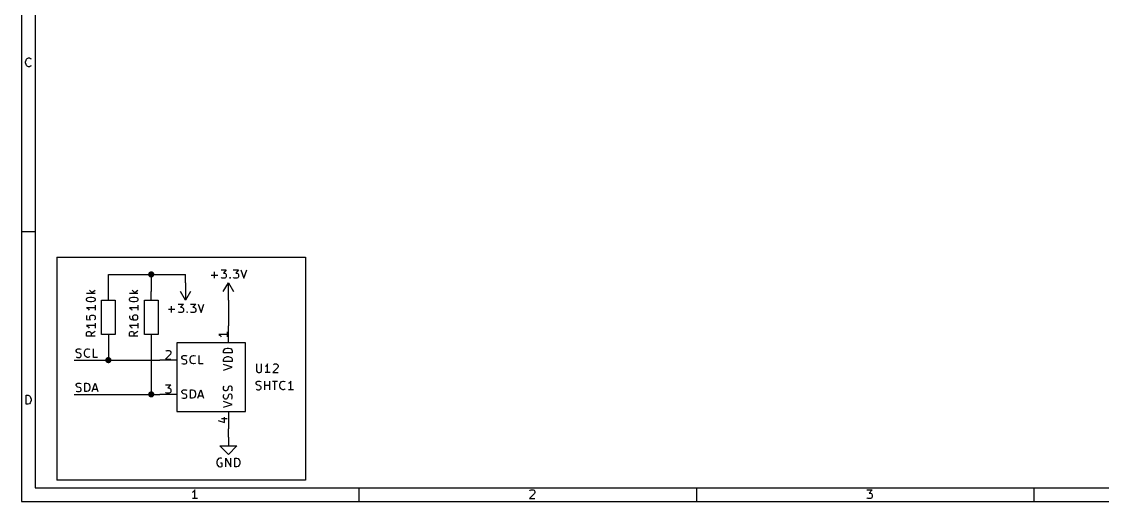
# Model space of a CAD drawing. Extents: x 0.4 to 11.3, y -7.9 to -0.4.
# Drawn here: x 0.39 to 6.7, y -7.87 to -5.07 of the extents above; entities that cross this region are included whole.
import ezdxf

# ---------------------------------------------------------------- set-up
doc = ezdxf.new("R2010")
doc.units = 0
doc.header["$MEASUREMENT"] = 0
for name, color, linetype in [('CYAN2', 4, 'CONTINUOUS'), ('GRAY1', 251, 'CONTINUOUS'), ('GREEN3', 91, 'CONTINUOUS'), ('LORANGE', 41, 'CONTINUOUS'), ('LYELLOW', 51, 'CONTINUOUS'), ('RED2', 1, 'CONTINUOUS'), ('RED3', 11, 'CONTINUOUS')]:
    doc.layers.add(name, color=color, linetype=linetype)

msp = doc.modelspace()

# ---------------------------------------------------------------- linework, layer by layer
at = {"layer": 'CYAN2', "linetype": 'CONTINUOUS'}
for p, q in [((1.5, -6.55357), (1.53809, -6.55357)), ((1.51905, -6.57261), (1.51905, -6.53452)), ((1.55714, -6.52261), (1.58809, -6.52261)), ((1.58809, -6.52261), (1.57143, -6.54166)), ((1.57143, -6.54166), (1.57857, -6.54166)), ((1.57857, -6.54166), (1.58333, -6.54404)), ((1.58333, -6.54404), (1.58571, -6.54642)), ((1.58571, -6.54642), (1.58809, -6.55119)), ((1.58809, -6.55119), (1.58809, -6.56309)), ((1.62857, -6.52261), (1.65952, -6.52261)), ((1.65952, -6.52261), (1.64285, -6.54166)), ((1.64285, -6.54166), (1.65, -6.54166)), ((1.65, -6.54166), (1.65476, -6.54404)), ((1.65476, -6.54404), (1.65714, -6.54642)), ((1.65714, -6.54642), (1.65952, -6.55119)), ((1.65952, -6.55119), (1.65952, -6.56309)), ((1.67381, -6.52261), (1.69047, -6.57261)), ((1.69047, -6.57261), (1.70714, -6.52261)), ((1.55952, -6.57023), (1.55714, -6.56785)), ((1.56428, -6.57261), (1.55952, -6.57023)), ((1.57857, -6.57261), (1.56428, -6.57261)), ((1.58333, -6.57023), (1.57857, -6.57261)), ((1.58571, -6.56785), (1.58333, -6.57023)), ((1.58809, -6.56309), (1.58571, -6.56785)), ((1.60714, -6.57023), (1.60952, -6.56785)), ((1.60952, -6.57261), (1.60714, -6.57023)), ((1.60952, -6.56785), (1.6119, -6.57023)), ((1.60952, -6.56785), (1.60952, -6.57261)), ((1.6119, -6.57023), (1.60952, -6.57261)), ((1.63095, -6.57023), (1.62857, -6.56785)), ((1.63571, -6.57261), (1.63095, -6.57023)), ((1.65, -6.57261), (1.63571, -6.57261)), ((1.65476, -6.57023), (1.65, -6.57261)), ((1.65714, -6.56785), (1.65476, -6.57023)), ((1.65952, -6.56309), (1.65714, -6.56785)), ((0.822618, -6.66071), (0.772618, -6.66071)), ((0.777378, -6.6869), (0.782142, -6.68452)), ((0.782142, -6.68452), (0.791665, -6.68214)), ((0.789283, -6.64167), (0.808331, -6.66071)), ((0.791665, -6.68214), (0.803571, -6.68214)), ((0.803571, -6.65595), (0.822618, -6.64167)), ((0.803571, -6.68214), (0.813094, -6.68452)), ((0.813094, -6.68452), (0.817854, -6.6869)), ((1.07262, -6.66071), (1.02262, -6.66071)), ((1.02738, -6.6869), (1.03214, -6.68452)), ((1.03214, -6.68452), (1.04167, -6.68214)), ((1.03928, -6.64167), (1.05833, -6.66071)), ((1.04167, -6.68214), (1.05357, -6.68214)), ((1.05357, -6.65595), (1.07262, -6.64167)), ((1.05357, -6.68214), (1.06309, -6.68452)), ((1.06309, -6.68452), (1.06785, -6.6869)), ((0.772618, -6.69405), (0.775, -6.68928)), ((0.772618, -6.69881), (0.772618, -6.69405)), ((0.775, -6.70357), (0.772618, -6.69881)), ((0.822618, -6.74405), (0.772618, -6.74405)), ((0.772618, -6.74405), (0.77976, -6.74881)), ((0.775, -6.68928), (0.777378, -6.6869)), ((0.777378, -6.70595), (0.775, -6.70357)), ((0.782142, -6.70833), (0.777378, -6.70595)), ((0.791665, -6.71071), (0.782142, -6.70833)), ((0.803571, -6.71071), (0.791665, -6.71071)), ((0.813094, -6.70833), (0.803571, -6.71071)), ((0.817854, -6.70595), (0.813094, -6.70833)), ((0.817854, -6.6869), (0.820236, -6.68928)), ((0.820236, -6.70357), (0.817854, -6.70595)), ((0.820236, -6.68928), (0.822618, -6.69405)), ((0.822618, -6.69881), (0.820236, -6.70357)), ((0.822618, -6.69405), (0.822618, -6.69881)), ((0.822618, -6.72976), (0.822618, -6.75833)), ((1.02262, -6.69405), (1.025, -6.68928)), ((1.02262, -6.69881), (1.02262, -6.69405)), ((1.025, -6.70357), (1.02262, -6.69881)), ((1.07262, -6.74405), (1.02262, -6.74405)), ((1.02262, -6.74405), (1.02976, -6.74881)), ((1.025, -6.68928), (1.02738, -6.6869)), ((1.02738, -6.70595), (1.025, -6.70357)), ((1.03214, -6.70833), (1.02738, -6.70595)), ((1.04167, -6.71071), (1.03214, -6.70833)), ((1.05357, -6.71071), (1.04167, -6.71071)), ((1.06309, -6.70833), (1.05357, -6.71071)), ((1.06785, -6.70595), (1.06309, -6.70833)), ((1.06785, -6.6869), (1.07024, -6.68928)), ((1.07024, -6.70357), (1.06785, -6.70595)), ((1.07024, -6.68928), (1.07262, -6.69405)), ((1.07262, -6.69881), (1.07024, -6.70357)), ((1.07262, -6.69405), (1.07262, -6.69881)), ((1.07262, -6.72976), (1.07262, -6.75833)), ((1.26905, -6.77262), (1.26905, -6.73452)), ((1.30714, -6.72262), (1.33809, -6.72262)), ((1.33809, -6.72262), (1.32143, -6.74167)), ((1.32143, -6.74167), (1.32857, -6.74167)), ((1.32857, -6.74167), (1.33333, -6.74405)), ((1.33333, -6.74405), (1.33571, -6.74643)), ((1.33571, -6.74643), (1.33809, -6.75119)), ((1.37857, -6.72262), (1.40952, -6.72262)), ((1.40952, -6.72262), (1.39285, -6.74167)), ((1.39285, -6.74167), (1.4, -6.74167)), ((1.4, -6.74167), (1.40476, -6.74405)), ((1.40476, -6.74405), (1.40714, -6.74643)), ((1.40714, -6.74643), (1.40952, -6.75119)), ((1.42381, -6.72262), (1.44047, -6.77262)), ((1.44047, -6.77262), (1.45714, -6.72262)), ((0.772618, -6.78928), (0.772618, -6.81309)), ((0.77976, -6.74881), (0.784524, -6.75357)), ((0.784524, -6.75357), (0.786902, -6.75833)), ((0.791665, -6.79643), (0.794047, -6.79167)), ((0.791665, -6.80833), (0.791665, -6.79643)), ((0.794047, -6.81309), (0.791665, -6.80833)), ((0.794047, -6.79167), (0.796425, -6.78928)), ((0.796425, -6.78928), (0.801189, -6.7869)), ((0.801189, -6.7869), (0.813094, -6.7869)), ((0.813094, -6.7869), (0.817854, -6.78928)), ((0.817854, -6.78928), (0.820236, -6.79167)), ((0.820236, -6.79167), (0.822618, -6.79643)), ((0.822618, -6.80833), (0.820236, -6.81309)), ((0.822618, -6.79643), (0.822618, -6.80833)), ((1.02262, -6.79167), (1.02262, -6.80119)), ((1.02262, -6.80119), (1.025, -6.80595)), ((1.025, -6.80595), (1.02738, -6.80833)), ((1.02738, -6.80833), (1.03452, -6.81309)), ((1.02976, -6.74881), (1.03452, -6.75357)), ((1.03452, -6.75357), (1.0369, -6.75833)), ((1.04405, -6.79167), (1.04167, -6.79643)), ((1.04167, -6.79643), (1.04167, -6.80595)), ((1.04167, -6.80595), (1.04405, -6.81071)), ((1.04643, -6.78928), (1.04405, -6.79167)), ((1.04405, -6.81071), (1.04643, -6.81309)), ((1.05119, -6.7869), (1.04643, -6.78928)), ((1.06309, -6.7869), (1.05119, -6.7869)), ((1.06785, -6.78928), (1.06309, -6.7869)), ((1.07024, -6.79167), (1.06785, -6.78928)), ((1.06785, -6.81309), (1.07024, -6.81071)), ((1.07262, -6.79643), (1.07024, -6.79167)), ((1.07024, -6.81071), (1.07262, -6.80595)), ((1.07262, -6.80595), (1.07262, -6.79643)), ((1.25, -6.75357), (1.28809, -6.75357)), ((1.30952, -6.77024), (1.30714, -6.76785)), ((1.31428, -6.77262), (1.30952, -6.77024)), ((1.32857, -6.77262), (1.31428, -6.77262)), ((1.33333, -6.77024), (1.32857, -6.77262)), ((1.33571, -6.76785), (1.33333, -6.77024)), ((1.33809, -6.76309), (1.33571, -6.76785)), ((1.33809, -6.75119), (1.33809, -6.76309)), ((1.35714, -6.77024), (1.35952, -6.76785)), ((1.35952, -6.77262), (1.35714, -6.77024)), ((1.35952, -6.76785), (1.3619, -6.77024)), ((1.35952, -6.76785), (1.35952, -6.77262)), ((1.3619, -6.77024), (1.35952, -6.77262)), ((1.38095, -6.77024), (1.37857, -6.76785)), ((1.38571, -6.77262), (1.38095, -6.77024)), ((1.4, -6.77262), (1.38571, -6.77262)), ((1.40476, -6.77024), (1.4, -6.77262)), ((1.40714, -6.76785), (1.40476, -6.77024)), ((1.40952, -6.76309), (1.40714, -6.76785)), ((1.40952, -6.75119), (1.40952, -6.76309)), ((0.772618, -6.81309), (0.796425, -6.81547)), ((0.822618, -6.84881), (0.772618, -6.84881)), ((0.772618, -6.84881), (0.77976, -6.85357)), ((0.77976, -6.85357), (0.784524, -6.85833)), ((0.784524, -6.85833), (0.786902, -6.86309)), ((0.796425, -6.81547), (0.794047, -6.81309)), ((0.820236, -6.81309), (0.817854, -6.81547)), ((0.822618, -6.83452), (0.822618, -6.86309)), ((1.07262, -6.84881), (1.02262, -6.84881)), ((1.02262, -6.84881), (1.02976, -6.85357)), ((1.02976, -6.85357), (1.03452, -6.85833)), ((1.03452, -6.81309), (1.04405, -6.81547)), ((1.03452, -6.85833), (1.0369, -6.86309)), ((1.04405, -6.81547), (1.06309, -6.81547)), ((1.04643, -6.81309), (1.05119, -6.81547)), ((1.06309, -6.81547), (1.06785, -6.81309)), ((1.07262, -6.83452), (1.07262, -6.86309)), ((0.772618, -6.89167), (0.775, -6.8869)), ((0.772618, -6.91071), (0.772618, -6.89167)), ((0.822618, -6.91071), (0.772618, -6.91071)), ((0.775, -6.8869), (0.777378, -6.88452)), ((0.777378, -6.88452), (0.782142, -6.88214)), ((0.782142, -6.88214), (0.789283, -6.88214)), ((0.789283, -6.88214), (0.794047, -6.88452)), ((0.794047, -6.88452), (0.796425, -6.8869)), ((0.796425, -6.8869), (0.798807, -6.89167)), ((0.822618, -6.88214), (0.798807, -6.89881)), ((0.798807, -6.89167), (0.798807, -6.91071)), ((1.02262, -6.89167), (1.025, -6.8869)), ((1.02262, -6.91071), (1.02262, -6.89167)), ((1.07262, -6.91071), (1.02262, -6.91071)), ((1.025, -6.8869), (1.02738, -6.88452)), ((1.02738, -6.88452), (1.03214, -6.88214)), ((1.03214, -6.88214), (1.03928, -6.88214)), ((1.03928, -6.88214), (1.04405, -6.88452)), ((1.04405, -6.88452), (1.04643, -6.8869)), ((1.04643, -6.8869), (1.04881, -6.89167)), ((1.07262, -6.88214), (1.04881, -6.89881)), ((1.04881, -6.89167), (1.04881, -6.91071)), ((1.57262, -6.99619), (1.575, -6.98905)), ((1.57262, -7.00809), (1.57262, -6.99619)), ((1.575, -6.98905), (1.57976, -6.98428)), ((1.57976, -6.98428), (1.58452, -6.9819)), ((1.58452, -6.9819), (1.59405, -6.97952)), ((1.59405, -6.97952), (1.60119, -6.97952)), ((1.60119, -6.97952), (1.61071, -6.9819)), ((1.61071, -6.9819), (1.61547, -6.98428)), ((1.61547, -6.98428), (1.62024, -6.98905)), ((1.62024, -6.98905), (1.62262, -6.99619)), ((1.62262, -6.99619), (1.62262, -7.00809)), ((1.32952, -7.03214), (1.3319, -7.02738)), ((1.32952, -7.0369), (1.32952, -7.03214)), ((1.3319, -7.04167), (1.32952, -7.0369)), ((1.3319, -7.02738), (1.33428, -7.025)), ((1.33428, -7.04405), (1.3319, -7.04167)), ((1.33428, -7.025), (1.33905, -7.02262)), ((1.33905, -7.04643), (1.33428, -7.04405)), ((1.33905, -7.02262), (1.35095, -7.02262)), ((1.34857, -7.04881), (1.33905, -7.04643)), ((1.35333, -7.05119), (1.34857, -7.04881)), ((1.35095, -7.02262), (1.35809, -7.025)), ((1.35571, -7.05357), (1.35333, -7.05119)), ((1.35809, -7.05833), (1.35571, -7.05357)), ((1.35809, -7.06309), (1.35809, -7.05833)), ((1.37714, -7.04405), (1.37952, -7.03452)), ((1.37714, -7.05119), (1.37714, -7.04405)), ((1.37952, -7.06071), (1.37714, -7.05119)), ((1.37952, -7.03452), (1.3819, -7.02976)), ((1.3819, -7.06547), (1.37952, -7.06071)), ((1.3819, -7.02976), (1.38667, -7.025)), ((1.38667, -7.025), (1.39381, -7.02262)), ((1.39381, -7.02262), (1.39857, -7.02262)), ((1.39857, -7.02262), (1.40571, -7.025)), ((1.40571, -7.025), (1.40809, -7.02738)), ((1.42952, -7.07262), (1.42952, -7.02262)), ((1.62262, -7.00809), (1.57262, -7.00809)), ((1.57262, -7.04619), (1.575, -7.03905)), ((1.57262, -7.05809), (1.57262, -7.04619)), ((1.62262, -7.05809), (1.57262, -7.05809)), ((1.575, -7.03905), (1.57976, -7.03428)), ((1.57976, -7.03428), (1.58452, -7.0319)), ((1.58452, -7.0319), (1.59405, -7.02952)), ((1.59405, -7.02952), (1.60119, -7.02952)), ((1.60119, -7.02952), (1.61071, -7.0319)), ((1.61071, -7.0319), (1.61547, -7.03428)), ((1.61547, -7.03428), (1.62024, -7.03905)), ((1.62024, -7.03905), (1.62262, -7.04619)), ((1.62262, -7.04619), (1.62262, -7.05809)), ((1.32952, -7.07024), (1.33667, -7.07262)), ((1.33667, -7.07262), (1.34857, -7.07262)), ((1.34857, -7.07262), (1.35333, -7.07024)), ((1.35333, -7.07024), (1.35571, -7.06785)), ((1.35571, -7.06785), (1.35809, -7.06309)), ((1.38667, -7.07024), (1.3819, -7.06547)), ((1.39381, -7.07262), (1.38667, -7.07024)), ((1.39857, -7.07262), (1.39381, -7.07262)), ((1.40571, -7.07024), (1.39857, -7.07262)), ((1.40809, -7.06785), (1.40571, -7.07024)), ((1.45333, -7.07262), (1.42952, -7.07262)), ((1.62262, -7.09143), (1.57262, -7.07476)), ((1.57262, -7.10809), (1.62262, -7.09143)), ((1.76503, -7.07261), (1.76503, -7.11309)), ((1.76503, -7.11309), (1.76741, -7.11785)), ((1.76741, -7.11785), (1.76979, -7.12023)), ((1.76979, -7.12023), (1.77455, -7.12261)), ((1.77455, -7.12261), (1.78407, -7.12261)), ((1.78407, -7.12261), (1.78883, -7.12023)), ((1.78883, -7.12023), (1.79122, -7.11785)), ((1.79122, -7.11785), (1.7936, -7.11309)), ((1.7936, -7.11309), (1.7936, -7.07261)), ((1.81979, -7.08452), (1.81503, -7.08689)), ((1.8436, -7.12261), (1.81503, -7.12261)), ((1.82455, -7.07975), (1.81979, -7.08452)), ((1.82931, -7.07261), (1.82455, -7.07975)), ((1.82931, -7.12261), (1.82931, -7.07261)), ((1.88883, -7.09404), (1.86026, -7.12261)), ((1.86026, -7.12261), (1.89122, -7.12261)), ((1.86265, -7.07737), (1.86503, -7.07499)), ((1.86503, -7.07499), (1.86979, -7.07261)), ((1.86979, -7.07261), (1.88169, -7.07261)), ((1.88169, -7.07261), (1.88646, -7.07499)), ((1.88646, -7.07499), (1.88883, -7.07737)), ((1.88883, -7.07737), (1.89122, -7.08213)), ((1.89122, -7.08689), (1.88883, -7.09404)), ((1.89122, -7.08213), (1.89122, -7.08689)), ((1.76265, -7.18213), (1.76503, -7.17737)), ((1.76265, -7.18689), (1.76265, -7.18213)), ((1.76503, -7.19166), (1.76265, -7.18689)), ((1.76503, -7.17737), (1.76741, -7.17499)), ((1.76741, -7.17499), (1.77217, -7.17261)), ((1.77217, -7.17261), (1.78407, -7.17261)), ((1.78407, -7.17261), (1.79122, -7.17499)), ((1.81265, -7.22261), (1.81265, -7.17261)), ((1.84122, -7.22261), (1.84122, -7.17261)), ((1.85788, -7.17261), (1.88645, -7.17261)), ((1.87217, -7.22261), (1.87217, -7.17261)), ((1.90074, -7.19404), (1.90312, -7.18452)), ((1.90312, -7.18452), (1.9055, -7.17975)), ((1.9055, -7.17975), (1.91026, -7.17499)), ((1.91026, -7.17499), (1.91741, -7.17261)), ((1.91741, -7.17261), (1.92217, -7.17261)), ((1.92217, -7.17261), (1.92931, -7.17499)), ((1.92931, -7.17499), (1.93169, -7.17737)), ((1.9555, -7.18452), (1.95074, -7.18689)), ((1.96026, -7.17975), (1.9555, -7.18452)), ((1.96503, -7.17261), (1.96026, -7.17975)), ((1.96503, -7.22261), (1.96503, -7.17261)), ((1.32952, -7.23214), (1.3319, -7.22738)), ((1.32952, -7.2369), (1.32952, -7.23214)), ((1.3319, -7.24167), (1.32952, -7.2369)), ((1.3319, -7.22738), (1.33428, -7.225)), ((1.33428, -7.24405), (1.3319, -7.24167)), ((1.33428, -7.225), (1.33905, -7.22262)), ((1.33905, -7.24643), (1.33428, -7.24405)), ((1.33905, -7.22262), (1.35095, -7.22262)), ((1.34857, -7.24881), (1.33905, -7.24643)), ((1.35333, -7.25119), (1.34857, -7.24881)), ((1.35095, -7.22262), (1.35809, -7.225)), ((1.35571, -7.25357), (1.35333, -7.25119)), ((1.37952, -7.27262), (1.37952, -7.22262)), ((1.37952, -7.22262), (1.39143, -7.22262)), ((1.39143, -7.22262), (1.39857, -7.225)), ((1.39857, -7.225), (1.40333, -7.22976)), ((1.40333, -7.22976), (1.40571, -7.23452)), ((1.40571, -7.23452), (1.40809, -7.24405)), ((1.40809, -7.25119), (1.40571, -7.26071)), ((1.40809, -7.24405), (1.40809, -7.25119)), ((1.42238, -7.27262), (1.43905, -7.22262)), ((1.43905, -7.22262), (1.45571, -7.27262)), ((1.57262, -7.20857), (1.575, -7.20143)), ((1.57262, -7.22047), (1.57262, -7.20857)), ((1.575, -7.22524), (1.57262, -7.22047)), ((1.57262, -7.25619), (1.575, -7.24905)), ((1.57738, -7.22762), (1.575, -7.22524)), ((1.58214, -7.23), (1.57738, -7.22762)), ((1.5869, -7.23), (1.58214, -7.23)), ((1.59167, -7.22762), (1.5869, -7.23)), ((1.59405, -7.22524), (1.59167, -7.22762)), ((1.59643, -7.22047), (1.59405, -7.22524)), ((1.59881, -7.21095), (1.59643, -7.22047)), ((1.60119, -7.20619), (1.59881, -7.21095)), ((1.60357, -7.20381), (1.60119, -7.20619)), ((1.60357, -7.25143), (1.60119, -7.25381)), ((1.60833, -7.20143), (1.60357, -7.20381)), ((1.60833, -7.24905), (1.60357, -7.25143)), ((1.61309, -7.20143), (1.60833, -7.20143)), ((1.61309, -7.24905), (1.60833, -7.24905)), ((1.61785, -7.20381), (1.61309, -7.20143)), ((1.61785, -7.25143), (1.61309, -7.24905)), ((1.62024, -7.20619), (1.61785, -7.20381)), ((1.62024, -7.25381), (1.61785, -7.25143)), ((1.62262, -7.21095), (1.62024, -7.20619)), ((1.62024, -7.23), (1.62262, -7.22285)), ((1.62262, -7.22285), (1.62262, -7.21095)), ((1.76265, -7.22023), (1.76979, -7.22261)), ((1.76741, -7.19404), (1.76503, -7.19166)), ((1.77217, -7.19642), (1.76741, -7.19404)), ((1.76979, -7.22261), (1.78169, -7.22261)), ((1.78169, -7.1988), (1.77217, -7.19642)), ((1.78645, -7.20118), (1.78169, -7.1988)), ((1.78169, -7.22261), (1.78645, -7.22023)), ((1.78883, -7.20356), (1.78645, -7.20118)), ((1.78645, -7.22023), (1.78883, -7.21785)), ((1.79122, -7.20832), (1.78883, -7.20356)), ((1.78883, -7.21785), (1.79122, -7.21309)), ((1.79122, -7.21309), (1.79122, -7.20832)), ((1.81265, -7.19642), (1.84122, -7.19642)), ((1.90074, -7.20118), (1.90074, -7.19404)), ((1.90312, -7.2107), (1.90074, -7.20118)), ((1.9055, -7.21546), (1.90312, -7.2107)), ((1.91026, -7.22023), (1.9055, -7.21546)), ((1.91741, -7.22261), (1.91026, -7.22023)), ((1.92217, -7.22261), (1.91741, -7.22261)), ((1.92931, -7.22023), (1.92217, -7.22261)), ((1.93169, -7.21785), (1.92931, -7.22023)), ((1.97931, -7.22261), (1.95074, -7.22261)), ((1.32952, -7.27024), (1.33667, -7.27262)), ((1.33667, -7.27262), (1.34857, -7.27262)), ((1.34857, -7.27262), (1.35333, -7.27024)), ((1.35333, -7.27024), (1.35571, -7.26785)), ((1.35809, -7.25833), (1.35571, -7.25357)), ((1.35571, -7.26785), (1.35809, -7.26309)), ((1.35809, -7.26309), (1.35809, -7.25833)), ((1.39143, -7.27262), (1.37952, -7.27262)), ((1.39857, -7.27024), (1.39143, -7.27262)), ((1.40333, -7.26547), (1.39857, -7.27024)), ((1.40571, -7.26071), (1.40333, -7.26547)), ((1.42714, -7.25833), (1.45095, -7.25833)), ((1.57262, -7.26809), (1.57262, -7.25619)), ((1.575, -7.27285), (1.57262, -7.26809)), ((1.62262, -7.30857), (1.57262, -7.2919)), ((1.57262, -7.32524), (1.62262, -7.30857)), ((1.57738, -7.27524), (1.575, -7.27285)), ((1.58214, -7.27762), (1.57738, -7.27524)), ((1.5869, -7.27762), (1.58214, -7.27762)), ((1.59167, -7.27524), (1.5869, -7.27762)), ((1.59405, -7.27285), (1.59167, -7.27524)), ((1.59643, -7.26809), (1.59405, -7.27285)), ((1.59881, -7.25857), (1.59643, -7.26809)), ((1.60119, -7.25381), (1.59881, -7.25857)), ((1.62262, -7.25857), (1.62024, -7.25381)), ((1.62024, -7.27762), (1.62262, -7.27047)), ((1.62262, -7.27047), (1.62262, -7.25857)), ((1.53809, -7.62976), (1.53571, -7.63452)), ((1.54285, -7.625), (1.53809, -7.62976)), ((1.55, -7.62261), (1.54285, -7.625)), ((1.55714, -7.62261), (1.55, -7.62261)), ((1.5619, -7.625), (1.55714, -7.62261)), ((1.58571, -7.67261), (1.58571, -7.62261)), ((1.58571, -7.62261), (1.61428, -7.67261)), ((1.61428, -7.67261), (1.61428, -7.62261)), ((1.63809, -7.67261), (1.63809, -7.62261)), ((1.63809, -7.62261), (1.65, -7.62261)), ((1.65, -7.62261), (1.65714, -7.625)), ((1.65714, -7.625), (1.6619, -7.62976)), ((1.6619, -7.62976), (1.66428, -7.63452)), ((1.53571, -7.63452), (1.53333, -7.64404)), ((1.53333, -7.64404), (1.53333, -7.65119)), ((1.53333, -7.65119), (1.53571, -7.66071)), ((1.53571, -7.66071), (1.53809, -7.66547)), ((1.53809, -7.66547), (1.54285, -7.67023)), ((1.54285, -7.67023), (1.55, -7.67261)), ((1.55, -7.67261), (1.55476, -7.67261)), ((1.56428, -7.65119), (1.55476, -7.65119)), ((1.55476, -7.67261), (1.5619, -7.67023)), ((1.5619, -7.67023), (1.56428, -7.66785)), ((1.56428, -7.66785), (1.56428, -7.65119)), ((1.65, -7.67261), (1.63809, -7.67261)), ((1.65714, -7.67023), (1.65, -7.67261)), ((1.6619, -7.66547), (1.65714, -7.67023)), ((1.66428, -7.66071), (1.6619, -7.66547)), ((1.66428, -7.63452), (1.66667, -7.64404)), ((1.66667, -7.65119), (1.66428, -7.66071)), ((1.66667, -7.64404), (1.66667, -7.65119))]:
    msp.add_line(p, q, dxfattribs=at)
at = {"layer": 'GRAY1', "linetype": 'CONTINUOUS'}
for p, q in [((0.71265, -6.99339), (0.715028, -6.98863)), ((0.71265, -6.99815), (0.71265, -6.99339)), ((0.715028, -7.00291), (0.71265, -6.99815)), ((0.715028, -6.98863), (0.717409, -6.98625)), ((0.717409, -6.98625), (0.722173, -6.98387)), ((0.722173, -6.98387), (0.734075, -6.98387)), ((0.734075, -6.98387), (0.74122, -6.98625)), ((0.760268, -7.0053), (0.76265, -6.99577)), ((0.76265, -6.99577), (0.765028, -6.99101)), ((0.765028, -6.99101), (0.769791, -6.98625)), ((0.769791, -6.98625), (0.776933, -6.98387)), ((0.776933, -6.98387), (0.781697, -6.98387)), ((0.781697, -6.98387), (0.788839, -6.98625)), ((0.788839, -6.98625), (0.79122, -6.98863)), ((0.81265, -7.03387), (0.81265, -6.98387)), ((0.71265, -7.03148), (0.719791, -7.03387)), ((0.717409, -7.0053), (0.715028, -7.00291)), ((0.722173, -7.00767), (0.717409, -7.0053)), ((0.719791, -7.03387), (0.731697, -7.03387)), ((0.731697, -7.01006), (0.722173, -7.00767)), ((0.736457, -7.01244), (0.731697, -7.01006)), ((0.731697, -7.03387), (0.736457, -7.03148)), ((0.738839, -7.01482), (0.736457, -7.01244)), ((0.736457, -7.03148), (0.738839, -7.0291)), ((0.74122, -7.01958), (0.738839, -7.01482)), ((0.738839, -7.0291), (0.74122, -7.02434)), ((0.74122, -7.02434), (0.74122, -7.01958)), ((0.760268, -7.01244), (0.760268, -7.0053)), ((0.76265, -7.02196), (0.760268, -7.01244)), ((0.765028, -7.02672), (0.76265, -7.02196)), ((0.769791, -7.03148), (0.765028, -7.02672)), ((0.776933, -7.03387), (0.769791, -7.03148)), ((0.781697, -7.03387), (0.776933, -7.03387)), ((0.788839, -7.03148), (0.781697, -7.03387)), ((0.79122, -7.0291), (0.788839, -7.03148)), ((0.836457, -7.03387), (0.81265, -7.03387)), ((0.71265, -7.19339), (0.715028, -7.18863)), ((0.715028, -7.18863), (0.717409, -7.18625)), ((0.717409, -7.18625), (0.722173, -7.18387)), ((0.722173, -7.18387), (0.734075, -7.18387)), ((0.734075, -7.18387), (0.74122, -7.18625)), ((0.76265, -7.23387), (0.76265, -7.18387)), ((0.76265, -7.18387), (0.774551, -7.18387)), ((0.774551, -7.18387), (0.781697, -7.18625)), ((0.781697, -7.18625), (0.786457, -7.19101)), ((0.805504, -7.23387), (0.822173, -7.18387)), ((0.822173, -7.18387), (0.838839, -7.23387)), ((0.71265, -7.19815), (0.71265, -7.19339)), ((0.715028, -7.20291), (0.71265, -7.19815)), ((0.71265, -7.23148), (0.719791, -7.23387)), ((0.717409, -7.2053), (0.715028, -7.20291)), ((0.722173, -7.20767), (0.717409, -7.2053)), ((0.719791, -7.23387), (0.731697, -7.23387)), ((0.731697, -7.21006), (0.722173, -7.20767)), ((0.736457, -7.21244), (0.731697, -7.21006)), ((0.731697, -7.23387), (0.736457, -7.23148)), ((0.738839, -7.21482), (0.736457, -7.21244)), ((0.736457, -7.23148), (0.738839, -7.2291)), ((0.74122, -7.21958), (0.738839, -7.21482)), ((0.738839, -7.2291), (0.74122, -7.22434)), ((0.74122, -7.22434), (0.74122, -7.21958)), ((0.774551, -7.23387), (0.76265, -7.23387)), ((0.781697, -7.23148), (0.774551, -7.23387)), ((0.786457, -7.22672), (0.781697, -7.23148)), ((0.786457, -7.19101), (0.788839, -7.19577)), ((0.788839, -7.22196), (0.786457, -7.22672)), ((0.788839, -7.19577), (0.79122, -7.2053)), ((0.79122, -7.21244), (0.788839, -7.22196)), ((0.79122, -7.2053), (0.79122, -7.21244)), ((0.810268, -7.21958), (0.834075, -7.21958))]:
    msp.add_line(p, q, dxfattribs=at)
at = {"layer": 'GREEN3', "linetype": 'CONTINUOUS'}
for p, q in [((0.9, -6.65), (0.9, -6.55)), ((0.9, -6.55), (1.15, -6.55)), ((1.15, -6.55), (1.35, -6.55)), ((1.15, -6.55), (1.15, -6.65)), ((1.35, -6.6), (1.35, -6.55)), ((1.6, -6.7), (1.6, -6.85)), ((0.9, -6.95), (0.9, -7.05)), ((1.15, -6.95), (1.15, -7.25)), ((0.7, -7.05), (0.9, -7.05)), ((0.9, -7.05), (1.2, -7.05)), ((0.7, -7.25), (1.15, -7.25)), ((1.15, -7.25), (1.2, -7.25)), ((1.6, -7.5), (1.6, -7.45))]:
    msp.add_line(p, q, dxfattribs=at)
at = {"layer": 'GREEN3', "const_width": 0.018}
for points in [[(1.141, -6.55, 1), (1.159, -6.55, 1)], [(0.891, -7.05, 1), (0.909, -7.05, 1)], [(1.141, -7.25, 1), (1.159, -7.25, 1)]]:
    msp.add_lwpolyline(points, format="xyb", close=True, dxfattribs=at)
at = {"layer": 'LORANGE', "linetype": 'CONTINUOUS'}
for p, q in [((0.6, -6.45), (0.6, -7.75)), ((0.6, -6.45), (2.05, -6.45)), ((2.05, -6.45), (2.05, -7.75)), ((2.05, -7.75), (0.6, -7.75))]:
    msp.add_line(p, q, dxfattribs=at)
at = {"layer": 'LYELLOW', "linetype": 'CONTINUOUS'}
for p, q in [((1.3, -6.95), (1.3, -7.35)), ((1.7, -6.95), (1.3, -6.95)), ((1.7, -7.35), (1.7, -6.95)), ((1.3, -7.35), (1.7, -7.35))]:
    msp.add_line(p, q, dxfattribs=at)
at = {"layer": 'RED2', "linetype": 'CONTINUOUS'}
for p, q in [((0.393701, -0.393701), (0.393701, -7.8743)), ((0.472441, -0.472441), (0.472441, -7.79556)), ((0.419665, -5.29912), (0.422102, -5.29424)), ((0.422102, -5.29424), (0.426976, -5.28937)), ((0.426976, -5.28937), (0.434287, -5.28693)), ((0.434287, -5.28693), (0.439161, -5.28693)), ((0.439161, -5.28693), (0.446472, -5.28937)), ((0.446472, -5.28937), (0.448909, -5.29181)), ((0.417228, -5.30887), (0.419665, -5.29912)), ((0.417228, -5.31618), (0.417228, -5.30887)), ((0.419665, -5.32593), (0.417228, -5.31618)), ((0.422102, -5.3308), (0.419665, -5.32593)), ((0.426976, -5.33567), (0.422102, -5.3308)), ((0.434287, -5.33811), (0.426976, -5.33567)), ((0.439161, -5.33811), (0.434287, -5.33811)), ((0.446472, -5.33567), (0.439161, -5.33811)), ((0.448909, -5.33324), (0.446472, -5.33567)), ((0.393701, -6.29921), (0.472441, -6.29921)), ((1.35, -6.6), (1.35, -6.7)), ((1.57, -6.65), (1.6, -6.6)), ((1.6, -6.7), (1.6, -6.6)), ((1.6, -6.6), (1.63, -6.65)), ((0.9, -6.7), (0.9, -6.65)), ((1.15, -6.7), (1.15, -6.65)), ((1.35, -6.7), (1.32, -6.65)), ((1.38, -6.65), (1.35, -6.7)), ((0.86, -6.9), (0.86, -6.7)), ((0.86, -6.7), (0.94, -6.7)), ((0.94, -6.7), (0.94, -6.9)), ((1.11, -6.9), (1.11, -6.7)), ((1.11, -6.7), (1.19, -6.7)), ((1.19, -6.7), (1.19, -6.9)), ((1.6, -6.95), (1.6, -6.85)), ((0.94, -6.9), (0.86, -6.9)), ((0.9, -6.9), (0.9, -6.95)), ((1.19, -6.9), (1.11, -6.9)), ((1.15, -6.9), (1.15, -6.95)), ((1.3, -6.95), (1.3, -7.35)), ((1.7, -6.95), (1.3, -6.95)), ((1.3, -6.95), (1.3, -7.35)), ((1.7, -6.95), (1.3, -6.95)), ((1.7, -7.35), (1.7, -6.95)), ((1.7, -7.35), (1.7, -6.95)), ((1.3, -7.05), (1.2, -7.05)), ((1.3, -7.25), (1.2, -7.25)), ((0.419665, -7.30661), (0.419665, -7.25543)), ((0.419665, -7.25543), (0.43185, -7.25543)), ((0.43185, -7.30661), (0.419665, -7.30661)), ((0.43185, -7.25543), (0.439161, -7.25787)), ((0.439161, -7.30418), (0.43185, -7.30661)), ((0.439161, -7.25787), (0.444035, -7.26275)), ((0.444035, -7.2993), (0.439161, -7.30418)), ((0.444035, -7.26275), (0.446472, -7.26762)), ((0.446472, -7.29443), (0.444035, -7.2993)), ((0.446472, -7.26762), (0.448909, -7.27737)), ((0.448909, -7.28468), (0.446472, -7.29443)), ((0.448909, -7.27737), (0.448909, -7.28468)), ((1.3, -7.35), (1.7, -7.35)), ((1.3, -7.35), (1.7, -7.35)), ((1.6, -7.35), (1.6, -7.45)), ((1.6, -7.5), (1.6, -7.55)), ((1.6, -7.6), (1.55, -7.55)), ((1.55, -7.55), (1.6, -7.55)), ((1.6, -7.55), (1.65, -7.55)), ((1.65, -7.55), (1.6, -7.6)), ((0.472441, -7.79556), (11.2206, -7.79556)), ((1.39553, -7.81909), (1.39065, -7.82152)), ((1.4004, -7.81421), (1.39553, -7.81909)), ((1.40528, -7.8069), (1.4004, -7.81421)), ((1.40528, -7.85808), (1.40528, -7.8069)), ((2.3622, -7.79556), (2.3622, -7.8743)), ((3.35916, -7.81178), (3.36159, -7.80934)), ((3.36159, -7.80934), (3.36647, -7.8069)), ((3.36647, -7.8069), (3.37865, -7.8069)), ((3.37865, -7.8069), (3.38353, -7.80934)), ((3.38353, -7.80934), (3.38596, -7.81178)), ((3.38596, -7.81178), (3.3884, -7.81665)), ((3.3884, -7.81665), (3.3884, -7.82152)), ((4.33071, -7.79556), (4.33071, -7.8743)), ((5.32522, -7.8069), (5.35691, -7.8069)), ((5.35691, -7.8069), (5.33985, -7.8264)), ((6.29921, -7.79556), (6.29921, -7.8743)), ((0.393701, -7.8743), (11.2993, -7.8743)), ((1.4199, -7.85808), (1.39065, -7.85808)), ((3.38596, -7.82883), (3.35672, -7.85808)), ((3.35672, -7.85808), (3.3884, -7.85808)), ((3.3884, -7.82152), (3.38596, -7.82883)), ((5.32766, -7.85564), (5.32522, -7.8532)), ((5.33254, -7.85808), (5.32766, -7.85564)), ((5.34716, -7.85808), (5.33254, -7.85808)), ((5.33985, -7.8264), (5.34716, -7.8264)), ((5.34716, -7.8264), (5.35203, -7.82883)), ((5.35203, -7.85564), (5.34716, -7.85808)), ((5.35203, -7.82883), (5.35447, -7.83127)), ((5.35447, -7.8532), (5.35203, -7.85564)), ((5.35447, -7.83127), (5.35691, -7.83615)), ((5.35691, -7.84833), (5.35447, -7.8532)), ((5.35691, -7.83615), (5.35691, -7.84833))]:
    msp.add_line(p, q, dxfattribs=at)
at = {"layer": 'RED3', "linetype": 'CONTINUOUS'}
for p, q in [((1.59362, -6.9), (1.54362, -6.9)), ((1.54362, -6.9), (1.55076, -6.90476)), ((1.55076, -6.90476), (1.55552, -6.90952)), ((1.55552, -6.90952), (1.5579, -6.91428)), ((1.59362, -6.88571), (1.59362, -6.91428)), ((1.23571, -6.99838), (1.23809, -6.996)), ((1.23809, -6.996), (1.24285, -6.99362)), ((1.24285, -6.99362), (1.25476, -6.99362)), ((1.25476, -6.99362), (1.25952, -6.996)), ((1.25952, -6.996), (1.2619, -6.99838)), ((1.2619, -6.99838), (1.26428, -7.00314)), ((1.2619, -7.01505), (1.23333, -7.04362)), ((1.23333, -7.04362), (1.26428, -7.04362)), ((1.26428, -7.0079), (1.2619, -7.01505)), ((1.26428, -7.00314), (1.26428, -7.0079)), ((1.23333, -7.19362), (1.26428, -7.19362)), ((1.23571, -7.24124), (1.23333, -7.23885)), ((1.24047, -7.24362), (1.23571, -7.24124)), ((1.25476, -7.24362), (1.24047, -7.24362)), ((1.26428, -7.19362), (1.24762, -7.21267)), ((1.24762, -7.21267), (1.25476, -7.21267)), ((1.25476, -7.21267), (1.25952, -7.21505)), ((1.25952, -7.24124), (1.25476, -7.24362)), ((1.25952, -7.21505), (1.2619, -7.21743)), ((1.2619, -7.23885), (1.25952, -7.24124)), ((1.2619, -7.21743), (1.26428, -7.22219)), ((1.26428, -7.23409), (1.2619, -7.23885)), ((1.26428, -7.22219), (1.26428, -7.23409)), ((1.54124, -7.40238), (1.57695, -7.41428)), ((1.56028, -7.39047), (1.59362, -7.39047)), ((1.57695, -7.41428), (1.57695, -7.38333))]:
    msp.add_line(p, q, dxfattribs=at)

doc.saveas('drawing.dxf')
